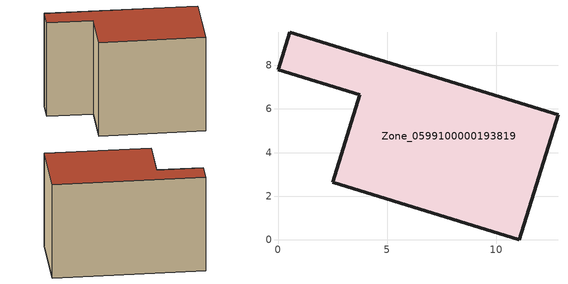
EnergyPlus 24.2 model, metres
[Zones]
Zone_0599100000193819
 floor ground (C_G): 3.74,6.65 0,7.8 0.53,9.52 12.82,5.73 11.05,0 2.5,2.64 z0
 wall outside (C_F): 12.82,5.73 0.53,9.52 0,7.8 3.74,6.65 2.5,2.64 11.05,0 12.82,5.73 z0:8.67
 roof outside (C_R): 11.05,0 12.82,5.73 0.53,9.52 0,7.8 3.74,6.65 2.5,2.64 z8.67
[BUILDING]
Pand.0599100000193819: North Axis=0; Terrain=City; Loads Convergence Tolerance Value=0.04; Temperature Convergence Tolerance Value=0.4; Solar Distribution=FullExterior; Maximum Number of Warmup Days=25; Minimum Number of Warmup Days=1
[Site:Location]
Rotterdam.The.Hague.AP_ZH_NLD Design_Conditions: Latitude=51.96; Longitude=4.45; Time Zone=1; Elevation=-4.5
[SITE:GROUNDTEMPERATURE:BUILDINGSURFACE]
18, 18, 18, 18, 18, 18, 18, 18, 18, 18, 18, 18
[MATERIAL] Thermal Absorptance=0.9; Solar Absorptance=0.7; Visible Absorptance=0.7
Name | Roughness | Thickness | Conductivity | Density | Specific Heat
G.TI.1975-1991 | MediumSmooth | 0.15 | 0.288461 | 540 | 1210
F.TI.1975-1991 | Rough | 0.3 | 0.230769 | 1920 | 840
R.TI.1975-1991 | MediumRough | 0.2 | 0.153846 | 1500 | 1000
[CONSTRUCTION]
C_G: G.TI.1975-1991
C_F: F.TI.1975-1991
C_R: R.TI.1975-1991
[ZONE]
Zone_0599100000193819: Type=1; Multiplier=1; Ceiling Height=Autocalculate; Volume=Autocalculate; Floor Area=autocalculate; Part of Total Floor Area=Yes
[ZONEINFILTRATION:DESIGNFLOWRATE]
Infil_Zone_0599100000193819: Zone or ZoneList or Space or SpaceList=Zone_0599100000193819; Schedule=AlwaysOn; Design Flow Rate Calculation Method=Flow/Area; Flow Rate per Floor Area=0.003; Constant Term Coefficient=1; Temperature Term Coefficient=0; Velocity Term Coefficient=0; Velocity Squared Term Coefficient=0
[HVACTEMPLATE:ZONE:IDEALLOADSAIRSYSTEM]
Zone_0599100000193819: Maximum Heating Supply Air Temperature=50; Minimum Cooling Supply Air Temperature=13; Maximum Heating Supply Air Humidity Ratio=0.0156; Minimum Cooling Supply Air Humidity Ratio=0.0077; Heating Limit=NoLimit; Cooling Limit=NoLimit; Dehumidification Control Type=ConstantSensibleHeatRatio; Cooling Sensible Heat Ratio=0.7; Dehumidification Setpoint=60; Humidification Control Type=None; Humidification Setpoint=30; Outdoor Air Method=None; Outdoor Air Flow Rate per Person=0.00944; Outdoor Air Flow Rate per Zone Floor Area=0; Outdoor Air Flow Rate per Zone=0; Demand Controlled Ventilation Type=None; Outdoor Air Economizer Type=NoEconomizer; Heat Recovery Type=None; Sensible Heat Recovery Effectiveness=0.7; Latent Heat Recovery Effectiveness=0.65
[ZONECONTROL:THERMOSTAT]
ThermostatControl_Zone_0599100000193819: Zone or ZoneList=Zone_0599100000193819; Control Type Schedule=DualSetpointControlType; Control 1=Thermostat_Zone_0599100000193819; Temperature Difference Between Cutout And Setpoint=0
[THERMOSTATSETPOINT:DUALSETPOINT]
Thermostat_Zone_0599100000193819: Heating Setpoint Temperature Schedule=HeatingSetpoint_Zone_0599100000193819; Cooling Setpoint Temperature Schedule=CoolingSetpoint_Zone_0599100000193819
[SCHEDULE:COMPACT]
HeatingSetpoint_Zone_0599100000193819: Through: 12/31, For: AllDays, Until: 24:00, 21
CoolingSetpoint_Zone_0599100000193819: Through: 12/31, For: AllDays, Until: 24:00, 24
DualSetpointControlType: Through: 12/31, For: AllDays, Until: 24:00, 4
AlwaysOn: Through: 12/31, For: AllDays, Until: 24:00, 1
